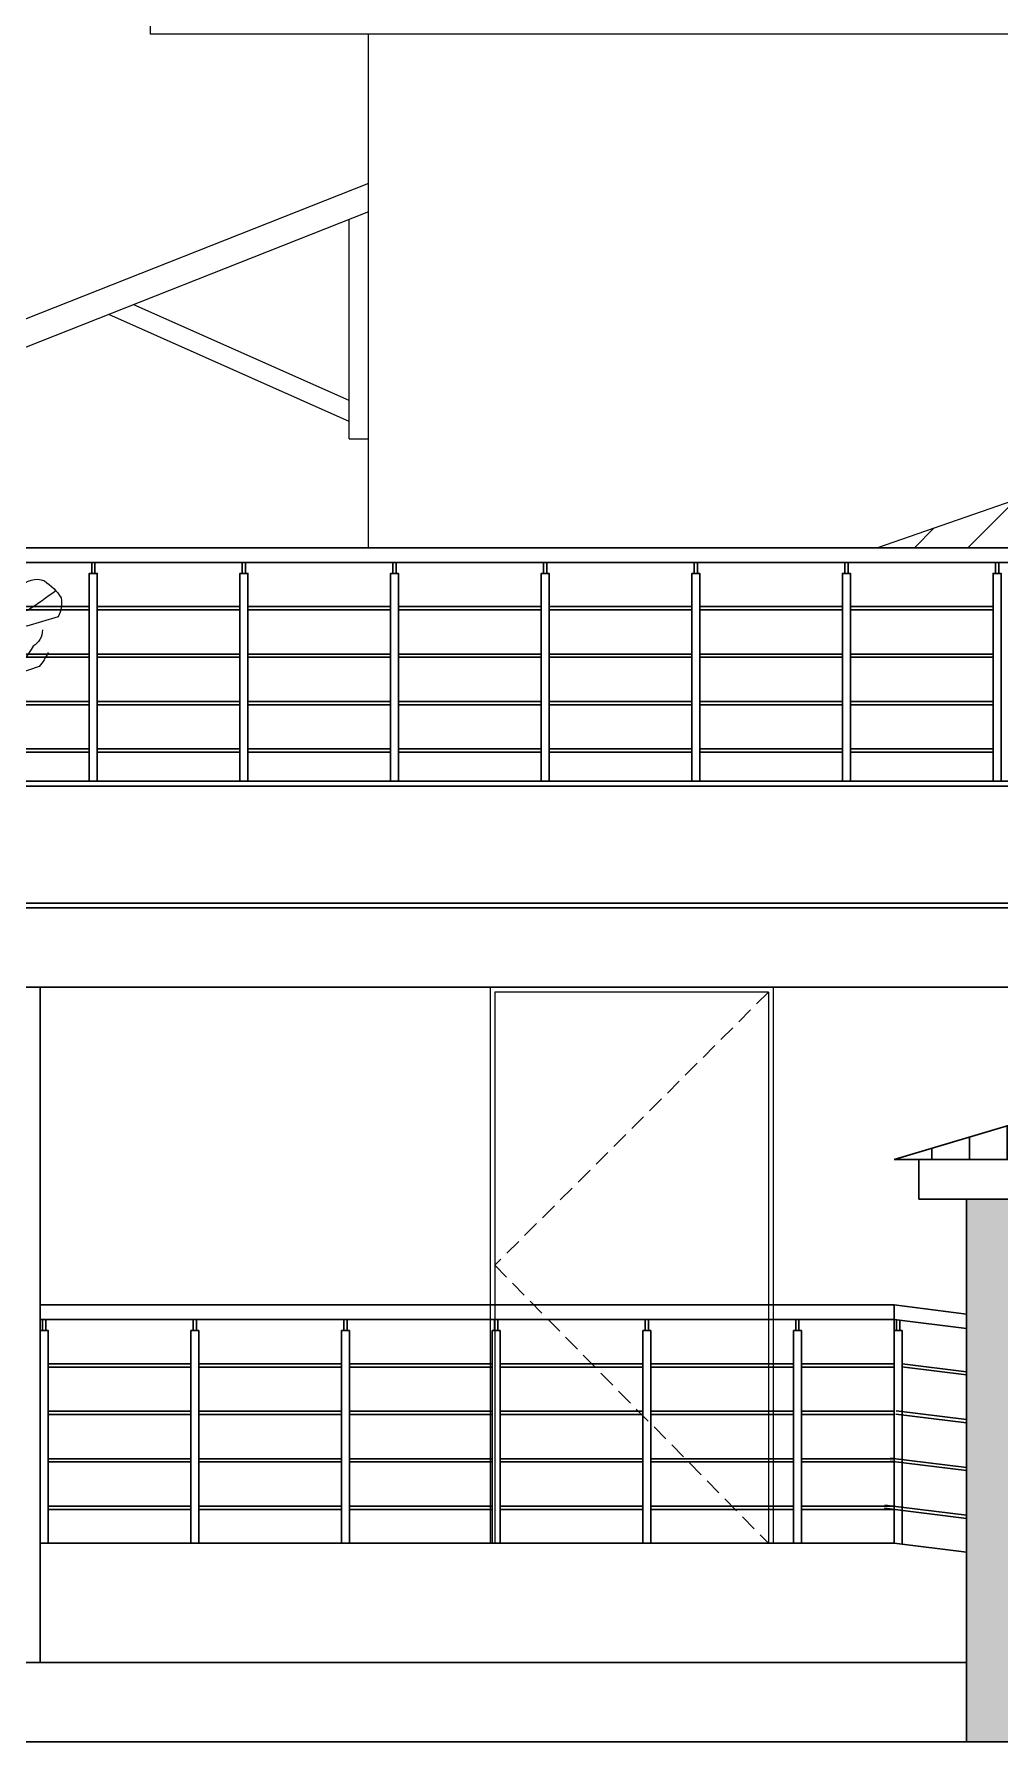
# Model space of a CAD drawing. Header units: millimetres. Extents: x 922141 to 965068, y 34629 to 256118.
# Drawn here: x 931544 to 935194, y 242227 to 248677 of the extents above; entities that cross this region are included whole.
import ezdxf

# ---------------------------------------------------------------- set-up
doc = ezdxf.new("R2010")
doc.units = ezdxf.units.MM
doc.linetypes.add('DASHED', pattern=[19.05, 12.7, -6.35])
for name, color, linetype, lineweight in [('HATCH', 8, 'Continuous', 5), ('MCA__ LANDSCAPE', 136, 'Continuous', 5), ('MCA__ MURI ESISTENTI SEZIONATI', 30, 'Continuous', 30), ('MCA__ SCALE', 154, 'Continuous', 18)]:
    doc.layers.add(name, color=color, linetype=linetype, lineweight=lineweight)
doc.layers.add('MCA__ PISCINA ELEV.', color=91, linetype='Continuous')

# ---------------------------------------------------------------- blocks, each defined once
blk = doc.blocks.new('5')
at = {"layer": 'HATCH'}
for points in [[(628139.3, 353802, -0.367813), (628229.4, 353828.1, -0.11171), (628293.4, 353764.1, -0.162277), (628281.5, 353693), (628163, 353657.4), (628094.3, 353676.4), (628082.4, 353688.2), (627968.6, 353572.1, 0.368179), (627942.6, 353576.8), (627888, 353550.8, -0.07106), (627826.4, 353546, -0.045349), (627800.3, 353612.4)], [(628274.4, 353792.5, -0.020386), (628165.4, 353716.7), (628084.8, 353702.5), (628082.4, 353709.6), (628049.2, 353726.2)], [(628222.3, 353643.2, -0.268585), (628186.7, 353581.6, -0.077682), (628118, 353496.3, 0.303558), (627999.4, 353543.7)], [(628243.6, 353557.9, -0.064804), (628210.4, 353505.7), (628129.8, 353477.3), (628125.1, 353439.4), (628075.3, 353463.1)]]:
    blk.add_lwpolyline(points, format="xyb", dxfattribs=at)

msp = doc.modelspace()

# ---------------------------------------------------------------- hatches: boundary and pattern name
at = {"layer": 'MCA__ LANDSCAPE'}
h = msp.add_hatch(color=256, dxfattribs=at)
h.dxf.hatch_style = 1
h.paths.add_polyline_path([(935237.45, 242227.14), (935237.45, 244277.14), (935067.45, 244277.14), (935067.45, 242227.14)])
h.paths.add_polyline_path([(941571.72, 242227.14), (941571.72, 244277.14), (941401.72, 244277.14), (941401.72, 242227.14)])
at = {"layer": 'MCA__ MURI ESISTENTI SEZIONATI'}
h = msp.add_hatch(dxfattribs=at)
h.set_pattern_fill('ANSI31', color=256, scale=45, angle=45)
h.set_pattern_definition([(90, (-1276340.08, -170081.95), (-142.875, 0), [])])
h.paths.add_polyline_path([(938328.52, 245477.14), (935067.45, 244508.2), (935067.45, 244427.14), (941873.57, 244427.14)])
h.paths.add_polyline_path([(935067.45, 244508.2), (934794.64, 244427.14), (935067.45, 244427.14)])
at = {"layer": 'MCA__ SCALE', "ltscale": 600}
h = msp.add_hatch(dxfattribs=at)
h.set_pattern_fill('ANSI31', color=256, scale=45, angle=180)
h.set_pattern_definition([(225, (-996423.16, -236423.85), (101.027881, -101.027881), [])])
h.paths.add_polyline_path([(936619.09, 247393.78), (934731.17, 246737.14), (936619.09, 246737.14)])

# ---------------------------------------------------------------- linework, layer by layer
at = {"layer": 'MCA__ LANDSCAPE', "linetype": 'DASHED', "ltscale": 5}
msp.add_lwpolyline([(934319.45, 245059.14), (933285.45, 244027.14), (934319.45, 242977.14)], dxfattribs=at)
at = {"layer": 'MCA__ MURI ESISTENTI SEZIONATI'}
for p, q in [((930614.19, 246737.14), (936619.09, 246737.14)), ((930614.19, 246682.14), (936619.09, 246682.14)), ((931213.49, 246514.92), (931752.78, 246514.92)), ((931213.49, 246502.92), (931752.78, 246502.92)), ((931782.78, 246514.92), (932322.07, 246514.92)), ((931782.78, 246502.92), (932322.07, 246502.92)), ((932352.07, 246514.92), (932891.36, 246514.92)), ((932352.07, 246502.92), (932891.36, 246502.92)), ((932921.36, 246514.92), (933460.66, 246514.92)), ((932921.36, 246502.92), (933460.66, 246502.92)), ((933490.66, 246514.92), (934029.95, 246514.92)), ((933490.66, 246502.92), (934029.95, 246502.92)), ((934059.95, 246514.92), (934599.24, 246514.92)), ((934059.95, 246502.92), (934599.24, 246502.92)), ((934629.24, 246514.92), (935168.54, 246514.92)), ((934629.24, 246502.92), (935168.54, 246502.92)), ((931213.49, 246335.7), (931752.78, 246335.7)), ((931782.78, 246335.7), (932322.07, 246335.7)), ((932352.07, 246335.7), (932891.36, 246335.7)), ((932921.36, 246335.7), (933460.66, 246335.7)), ((933490.66, 246335.7), (934029.95, 246335.7)), ((934059.95, 246335.7), (934599.24, 246335.7)), ((934629.24, 246335.7), (935168.54, 246335.7)), ((931213.49, 246323.7), (931752.78, 246323.7)), ((931782.78, 246323.7), (932322.07, 246323.7)), ((932352.07, 246323.7), (932891.36, 246323.7)), ((932921.36, 246323.7), (933460.66, 246323.7)), ((933490.66, 246323.7), (934029.95, 246323.7)), ((934059.95, 246323.7), (934599.24, 246323.7)), ((934629.24, 246323.7), (935168.54, 246323.7)), ((931213.49, 246156.48), (931752.78, 246156.48)), ((931213.49, 246144.48), (931752.78, 246144.48)), ((931782.78, 246156.48), (932322.07, 246156.48)), ((931782.78, 246144.48), (932322.07, 246144.48)), ((932352.07, 246156.48), (932891.36, 246156.48)), ((932352.07, 246144.48), (932891.36, 246144.48)), ((932921.36, 246156.48), (933460.66, 246156.48)), ((932921.36, 246144.48), (933460.66, 246144.48)), ((933490.66, 246156.48), (934029.95, 246156.48)), ((933490.66, 246144.48), (934029.95, 246144.48)), ((934059.95, 246156.48), (934599.24, 246156.48)), ((934059.95, 246144.48), (934599.24, 246144.48)), ((934629.24, 246156.48), (935168.54, 246156.48)), ((934629.24, 246144.48), (935168.54, 246144.48)), ((931213.49, 245977.27), (931752.78, 245977.27)), ((931213.49, 245965.27), (931752.78, 245965.27)), ((931782.78, 245977.27), (932322.07, 245977.27)), ((931782.78, 245965.27), (932322.07, 245965.27)), ((932352.07, 245977.27), (932891.36, 245977.27)), ((932352.07, 245965.27), (932891.36, 245965.27)), ((932921.36, 245977.27), (933460.66, 245977.27)), ((932921.36, 245965.27), (933460.66, 245965.27)), ((933490.66, 245977.27), (934029.95, 245977.27)), ((933490.66, 245965.27), (934029.95, 245965.27)), ((934059.95, 245977.27), (934599.24, 245977.27)), ((934059.95, 245965.27), (934599.24, 245965.27)), ((934629.24, 245977.27), (935168.54, 245977.27)), ((934629.24, 245965.27), (935168.54, 245965.27)), ((936619.09, 245855.14), (930614.19, 245855.14)), ((936619.09, 245837.14), (930614.19, 245837.14)), ((938328.52, 245477.14), (934794.64, 244427.14)), ((937991.96, 245395.14), (930022.84, 245395.14)), ((937991.96, 245377.14), (930022.84, 245377.14)), ((936982.28, 245077.14), (930022.84, 245077.14)), ((931567.45, 245077.14), (931567.45, 242527.14)), ((934794.64, 244427.14), (941873.57, 244427.14)), ((934888.42, 244427.14), (934888.42, 244277.14)), ((934888.42, 244277.14), (941779.79, 244277.14)), ((931567.45, 243877.14), (934794.64, 243877.14)), ((931567.45, 243822.14), (931567.45, 243877.14)), ((934794.64, 243877.14), (934794.64, 242977.14)), ((935067.45, 243843.04), (934794.64, 243877.14)), ((934794.64, 243822.14), (934794.64, 243877.14)), ((931567.45, 243822.14), (934794.64, 243822.14)), ((935067.45, 243788.04), (934794.64, 243822.14)), ((931597.45, 243654.92), (932136.74, 243654.92)), ((931597.45, 243642.92), (932136.74, 243642.92)), ((932166.74, 243654.92), (932706.04, 243654.92)), ((932166.74, 243642.92), (932706.04, 243642.92)), ((932736.04, 243654.92), (933275.33, 243654.92)), ((932736.04, 243642.92), (933275.33, 243642.92)), ((933305.33, 243654.92), (933844.62, 243654.92)), ((933305.33, 243642.92), (933844.62, 243642.92)), ((933874.62, 243654.92), (934413.92, 243654.92)), ((933874.62, 243642.92), (934413.92, 243642.92)), ((934443.92, 243654.92), (934794.64, 243654.92)), ((934443.92, 243642.92), (934794.64, 243642.92)), ((934823.18, 243643.01), (935067.45, 243612.94)), ((934824.64, 243654.92), (935067.45, 243625.03)), ((931597.45, 243475.7), (932136.74, 243475.7)), ((931597.45, 243463.7), (932136.74, 243463.7)), ((932166.74, 243475.7), (932706.04, 243475.7)), ((932166.74, 243463.7), (932706.04, 243463.7)), ((932736.04, 243475.7), (933275.33, 243475.7)), ((932736.04, 243463.7), (933275.33, 243463.7)), ((933305.33, 243475.7), (933844.62, 243475.7)), ((933305.33, 243463.7), (933844.62, 243463.7)), ((933874.62, 243475.7), (934413.92, 243475.7)), ((933874.62, 243463.7), (934413.92, 243463.7)), ((934443.92, 243475.7), (934794.64, 243475.7)), ((934443.92, 243463.7), (934794.64, 243463.7)), ((934801.28, 243465.14), (935067.45, 243432.36)), ((934802.74, 243477.05), (935067.45, 243444.45)), ((931597.45, 243296.48), (932136.74, 243296.48)), ((932166.74, 243296.48), (932706.04, 243296.48)), ((932736.04, 243296.48), (933275.33, 243296.48)), ((933305.33, 243296.48), (933844.62, 243296.48)), ((933874.62, 243296.48), (934413.92, 243296.48)), ((934443.92, 243296.48), (934794.64, 243296.48)), ((934780.84, 243299.17), (935067.45, 243263.88)), ((931597.45, 243284.48), (932136.74, 243284.48)), ((932166.74, 243284.48), (932706.04, 243284.48)), ((932736.04, 243284.48), (933275.33, 243284.48)), ((933305.33, 243284.48), (933844.62, 243284.48)), ((933874.62, 243284.48), (934413.92, 243284.48)), ((934443.92, 243284.48), (934794.64, 243284.48)), ((934779.37, 243287.26), (935067.45, 243251.79)), ((931597.45, 243117.27), (932136.74, 243117.27)), ((931597.45, 243105.27), (932136.74, 243105.27)), ((932166.74, 243117.27), (932706.04, 243117.27)), ((932166.74, 243105.27), (932706.04, 243105.27)), ((932736.04, 243117.27), (933275.33, 243117.27)), ((932736.04, 243105.27), (933275.33, 243105.27)), ((933305.33, 243117.27), (933844.62, 243117.27)), ((933305.33, 243105.27), (933844.62, 243105.27)), ((933874.62, 243117.27), (934413.92, 243117.27)), ((933874.62, 243105.27), (934413.92, 243105.27)), ((934443.92, 243117.27), (934794.64, 243117.27)), ((934443.92, 243105.27), (934794.64, 243105.27)), ((934757.47, 243109.39), (935067.45, 243071.22)), ((934758.94, 243121.3), (935067.45, 243083.31)), ((934794.64, 242977.14), (931567.45, 242977.14)), ((935067.45, 242943.04), (934794.64, 242977.14)), ((926881.22, 242527.14), (935067.45, 242527.14)), ((955459.76, 242227.14), (926881.22, 242227.14)), ((931227.02, 242227.14), (938230.36, 242227.14))]:
    msp.add_line(p, q, dxfattribs=at)
for points in [[(931761.78, 246640.36), (931773.78, 246640.36), (931773.78, 246682.14), (931761.78, 246682.14)], [(932331.07, 246640.36), (932343.07, 246640.36), (932343.07, 246682.14), (932331.07, 246682.14)], [(932900.36, 246640.36), (932912.36, 246640.36), (932912.36, 246682.14), (932900.36, 246682.14)], [(933469.66, 246640.36), (933481.66, 246640.36), (933481.66, 246682.14), (933469.66, 246682.14)], [(934038.95, 246640.36), (934050.95, 246640.36), (934050.95, 246682.14), (934038.95, 246682.14)], [(934608.24, 246640.36), (934620.24, 246640.36), (934620.24, 246682.14), (934608.24, 246682.14)], [(935177.54, 246640.36), (935189.54, 246640.36), (935189.54, 246682.14), (935177.54, 246682.14)], [(931576.45, 243780.36), (931588.45, 243780.36), (931588.45, 243822.14), (931576.45, 243822.14)], [(932145.74, 243780.36), (932157.74, 243780.36), (932157.74, 243822.14), (932145.74, 243822.14)], [(932715.04, 243780.36), (932727.04, 243780.36), (932727.04, 243822.14), (932715.04, 243822.14)], [(933284.33, 243780.36), (933296.33, 243780.36), (933296.33, 243822.14), (933284.33, 243822.14)], [(933853.62, 243780.36), (933865.62, 243780.36), (933865.62, 243822.14), (933853.62, 243822.14)], [(934422.92, 243780.36), (934434.92, 243780.36), (934434.92, 243822.14), (934422.92, 243822.14)], [(931567.45, 243780.36), (931597.45, 243780.36), (931597.45, 242977.14), (931567.45, 242977.14)], [(932136.74, 243780.36), (932166.74, 243780.36), (932166.74, 242977.14), (932136.74, 242977.14)], [(932706.04, 243780.36), (932736.04, 243780.36), (932736.04, 242977.14), (932706.04, 242977.14)], [(933275.33, 243780.36), (933305.33, 243780.36), (933305.33, 242977.14), (933275.33, 242977.14)], [(933844.62, 243780.36), (933874.62, 243780.36), (933874.62, 242977.14), (933844.62, 242977.14)], [(934413.92, 243780.36), (934443.92, 243780.36), (934443.92, 242977.14), (934413.92, 242977.14)]]:
    msp.add_lwpolyline(points, close=True, dxfattribs=at)
for points in [[(931752.78, 245855.14), (931752.78, 246640.36), (931782.78, 246640.36), (931782.78, 245855.14)], [(932322.07, 245855.14), (932322.07, 246640.36), (932352.07, 246640.36), (932352.07, 245855.14)], [(932891.36, 245855.14), (932891.36, 246640.36), (932921.36, 246640.36), (932921.36, 245855.14)], [(933460.66, 245855.14), (933460.66, 246640.36), (933490.66, 246640.36), (933490.66, 245855.14)], [(934029.95, 245855.14), (934029.95, 246640.36), (934059.95, 246640.36), (934059.95, 245855.14)], [(934599.24, 245855.14), (934599.24, 246640.36), (934629.24, 246640.36), (934629.24, 245855.14)], [(935168.54, 245855.14), (935168.54, 246640.36), (935198.54, 246640.36), (935198.54, 245855.14)], [(931782.78, 245837.14), (931752.78, 245837.14)], [(932352.07, 245837.14), (932322.07, 245837.14)], [(932921.36, 245837.14), (932891.36, 245837.14)], [(933490.66, 245837.14), (933460.66, 245837.14)], [(934059.95, 245837.14), (934029.95, 245837.14)], [(934629.24, 245837.14), (934599.24, 245837.14)], [(935198.54, 245837.14), (935168.54, 245837.14)], [(935067.45, 242227.14), (935067.45, 244277.14), (935237.45, 244277.14), (935237.45, 242227.14)], [(934803.64, 243821.02), (934803.64, 243780.36), (934815.64, 243780.36), (934815.64, 243819.52)], [(934794.64, 242977.14), (934794.64, 243780.36), (934824.64, 243780.36), (934824.64, 242973.39)]]:
    msp.add_lwpolyline(points, dxfattribs=at)
at = {"layer": 'MCA__ SCALE'}
for p, q in [((931982.38, 248977.14), (931982.38, 248677.14)), ((935919.09, 248677.14), (931982.38, 248677.14)), ((932807.81, 246737.14), (932807.81, 248677.14)), ((932807.81, 248113.01), (931117.17, 247445.2)), ((932807.81, 247148.44), (932807.81, 248113.01)), ((932807.81, 248005.5), (931142.1, 247347.53)), ((932734.33, 247148.44), (932734.33, 247976.47)), ((932734.33, 247214.16), (931827.04, 247618.08)), ((932734.33, 247293.21), (931921.11, 247655.24)), ((936619.09, 247393.78), (934731.17, 246737.14)), ((932734.33, 247148.44), (932807.81, 247148.44)), ((933267.45, 245077.14), (933267.45, 242977.14)), ((934337.45, 245077.14), (933267.45, 245077.14)), ((933285.45, 245059.14), (933285.45, 242977.14)), ((934319.45, 245059.14), (933285.45, 245059.14)), ((934319.45, 245059.14), (934319.45, 242977.14)), ((934337.45, 245077.14), (934337.45, 242977.14))]:
    msp.add_line(p, q, dxfattribs=at)

# ---------------------------------------------------------------- block references
at = {"layer": 'MCA__ PISCINA ELEV.'}
msp.add_blockref('5', (303353.52, -107216.34), dxfattribs=at)

doc.saveas('drawing.dxf')
